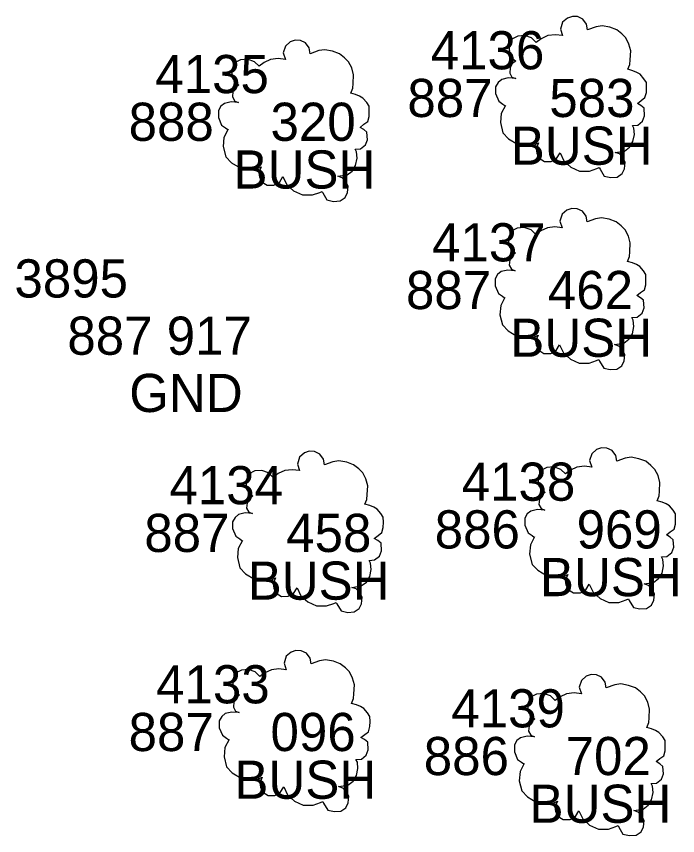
# Model space of a CAD drawing. Extents: x 2388430 to 2417872, y 1977865 to 2044361.
# Drawn here: x 2390037.07 to 2390054.39, y 2004368.93 to 2004390.39 of the extents above; entities that cross this region are included whole.
import ezdxf

# ---------------------------------------------------------------- set-up
doc = ezdxf.new("R2010")
doc.units = 0
for name, color, linetype in [('Topo_Point Descriptions', 7, 'Continuous'), ('Topo_Point Elevations', 7, 'Continuous'), ('Topo_Point Ground Shots', 7, 'Continuous'), ('Topo_Point Numbers', 7, 'Continuous'), ('Topo_Vegetation', 7, 'Continuous')]:
    doc.layers.add(name, color=color, linetype=linetype)

msp = doc.modelspace()

# ---------------------------------------------------------------- linework, layer by layer
at = {"layer": 'Topo_Point Ground Shots'}
msp.add_line((2390041.274, 2004382.027), (2390041.274, 2004382.027), dxfattribs=at)
at = {"layer": 'Topo_Vegetation'}
for points in [[(2390049.876, 2004388.06), (2390049.765, 2004387.847), (2390049.745, 2004387.608), (2390049.811, 2004387.339), (2390049.958, 2004387.183), (2390050.191, 2004387.046), (2390050.409, 2004387.006), (2390050.612, 2004387.01), (2390050.743, 2004387.075), (2390050.678, 2004386.924), (2390050.697, 2004386.806), (2390050.763, 2004386.675), (2390050.897, 2004386.59), (2390051.075, 2004386.593), (2390051.216, 2004386.668), (2390051.307, 2004386.819), (2390051.409, 2004386.606), (2390051.589, 2004386.445), (2390051.819, 2004386.341), (2390052.081, 2004386.341), (2390052.272, 2004386.406), (2390052.334, 2004386.432), (2390052.354, 2004386.393), (2390052.462, 2004386.209), (2390052.636, 2004386.17), (2390052.806, 2004386.183), (2390052.937, 2004386.272), (2390052.997, 2004386.4), (2390053.016, 2004386.57), (2390052.944, 2004386.701), (2390052.859, 2004386.787), (2390052.747, 2004386.826), (2390052.99, 2004386.865), (2390053.124, 2004386.964), (2390053.213, 2004387.111), (2390053.252, 2004387.299), (2390053.236, 2004387.466), (2390053.2, 2004387.535), (2390053.341, 2004387.545), (2390053.469, 2004387.647), (2390053.521, 2004387.785), (2390053.508, 2004387.985), (2390053.426, 2004388.054), (2390053.331, 2004388.109), (2390053.429, 2004388.188), (2390053.531, 2004388.263), (2390053.567, 2004388.395), (2390053.57, 2004388.532), (2390053.567, 2004388.664), (2390053.505, 2004388.759), (2390053.406, 2004388.874), (2390053.318, 2004388.926), (2390053.213, 2004388.969), (2390053.085, 2004389.005), (2390053.138, 2004389.133), (2390053.147, 2004389.257), (2390053.16, 2004389.487), (2390053.111, 2004389.667), (2390053.029, 2004389.828), (2390052.924, 2004389.933), (2390052.79, 2004390.038), (2390052.609, 2004390.107), (2390052.406, 2004390.143), (2390052.249, 2004390.12), (2390052.026, 2004390.038), (2390051.999, 2004390.189), (2390051.904, 2004390.32), (2390051.767, 2004390.385), (2390051.629, 2004390.392), (2390051.501, 2004390.349), (2390051.373, 2004390.238), (2390051.317, 2004390.058), (2390051.373, 2004389.887), (2390051.183, 2004389.91), (2390050.986, 2004389.887), (2390050.815, 2004389.808), (2390050.684, 2004389.71), (2390050.56, 2004389.828), (2390050.383, 2004389.894), (2390050.198, 2004389.877), (2390050.04, 2004389.795), (2390049.962, 2004389.602), (2390049.988, 2004389.398), (2390050.054, 2004389.297), (2390050.152, 2004389.218), (2390050.054, 2004389.156), (2390050.001, 2004389.044), (2390049.988, 2004388.906), (2390050.047, 2004388.798), (2390050.145, 2004388.762), (2390049.949, 2004388.778), (2390049.778, 2004388.736), (2390049.683, 2004388.66), (2390049.617, 2004388.549), (2390049.617, 2004388.368), (2390049.703, 2004388.168), (2390049.808, 2004388.096), (2390049.863, 2004388.054)], [(2390042.614, 2004387.436), (2390042.503, 2004387.223), (2390042.483, 2004386.984), (2390042.549, 2004386.715), (2390042.696, 2004386.559), (2390042.929, 2004386.422), (2390043.147, 2004386.382), (2390043.35, 2004386.386), (2390043.481, 2004386.451), (2390043.416, 2004386.3), (2390043.435, 2004386.182), (2390043.501, 2004386.051), (2390043.635, 2004385.966), (2390043.813, 2004385.969), (2390043.954, 2004386.044), (2390044.045, 2004386.195), (2390044.147, 2004385.982), (2390044.327, 2004385.821), (2390044.557, 2004385.717), (2390044.819, 2004385.717), (2390045.01, 2004385.782), (2390045.072, 2004385.808), (2390045.092, 2004385.769), (2390045.2, 2004385.585), (2390045.374, 2004385.546), (2390045.544, 2004385.559), (2390045.675, 2004385.648), (2390045.735, 2004385.776), (2390045.754, 2004385.946), (2390045.682, 2004386.077), (2390045.597, 2004386.163), (2390045.485, 2004386.202), (2390045.728, 2004386.241), (2390045.862, 2004386.34), (2390045.951, 2004386.487), (2390045.99, 2004386.675), (2390045.974, 2004386.842), (2390045.938, 2004386.911), (2390046.079, 2004386.921), (2390046.207, 2004387.023), (2390046.259, 2004387.161), (2390046.246, 2004387.361), (2390046.164, 2004387.43), (2390046.069, 2004387.485), (2390046.167, 2004387.564), (2390046.269, 2004387.639), (2390046.305, 2004387.771), (2390046.308, 2004387.908), (2390046.305, 2004388.04), (2390046.243, 2004388.135), (2390046.144, 2004388.25), (2390046.056, 2004388.302), (2390045.951, 2004388.345), (2390045.823, 2004388.381), (2390045.876, 2004388.509), (2390045.885, 2004388.633), (2390045.898, 2004388.863), (2390045.849, 2004389.043), (2390045.767, 2004389.204), (2390045.662, 2004389.309), (2390045.528, 2004389.414), (2390045.347, 2004389.483), (2390045.144, 2004389.519), (2390044.987, 2004389.496), (2390044.764, 2004389.414), (2390044.737, 2004389.565), (2390044.642, 2004389.696), (2390044.505, 2004389.761), (2390044.367, 2004389.768), (2390044.239, 2004389.725), (2390044.111, 2004389.614), (2390044.055, 2004389.434), (2390044.111, 2004389.263), (2390043.921, 2004389.286), (2390043.724, 2004389.263), (2390043.553, 2004389.184), (2390043.422, 2004389.086), (2390043.298, 2004389.204), (2390043.121, 2004389.27), (2390042.936, 2004389.253), (2390042.778, 2004389.171), (2390042.7, 2004388.978), (2390042.726, 2004388.774), (2390042.792, 2004388.673), (2390042.89, 2004388.594), (2390042.792, 2004388.532), (2390042.739, 2004388.42), (2390042.726, 2004388.282), (2390042.785, 2004388.174), (2390042.883, 2004388.138), (2390042.687, 2004388.154), (2390042.516, 2004388.112), (2390042.421, 2004388.036), (2390042.355, 2004387.925), (2390042.355, 2004387.744), (2390042.441, 2004387.544), (2390042.546, 2004387.472), (2390042.601, 2004387.43)], [(2390049.863, 2004383.028), (2390049.752, 2004382.815), (2390049.732, 2004382.576), (2390049.798, 2004382.307), (2390049.945, 2004382.151), (2390050.178, 2004382.014), (2390050.396, 2004381.974), (2390050.599, 2004381.978), (2390050.73, 2004382.043), (2390050.665, 2004381.892), (2390050.684, 2004381.774), (2390050.75, 2004381.643), (2390050.884, 2004381.558), (2390051.062, 2004381.561), (2390051.203, 2004381.636), (2390051.294, 2004381.787), (2390051.396, 2004381.574), (2390051.576, 2004381.413), (2390051.806, 2004381.309), (2390052.068, 2004381.309), (2390052.259, 2004381.374), (2390052.321, 2004381.4), (2390052.341, 2004381.361), (2390052.449, 2004381.177), (2390052.623, 2004381.138), (2390052.793, 2004381.151), (2390052.924, 2004381.24), (2390052.984, 2004381.368), (2390053.003, 2004381.538), (2390052.931, 2004381.669), (2390052.846, 2004381.755), (2390052.734, 2004381.794), (2390052.977, 2004381.833), (2390053.111, 2004381.932), (2390053.2, 2004382.079), (2390053.239, 2004382.267), (2390053.223, 2004382.434), (2390053.187, 2004382.503), (2390053.328, 2004382.513), (2390053.456, 2004382.615), (2390053.508, 2004382.753), (2390053.495, 2004382.953), (2390053.413, 2004383.022), (2390053.318, 2004383.077), (2390053.416, 2004383.156), (2390053.518, 2004383.231), (2390053.554, 2004383.363), (2390053.557, 2004383.5), (2390053.554, 2004383.632), (2390053.492, 2004383.727), (2390053.393, 2004383.842), (2390053.305, 2004383.894), (2390053.2, 2004383.937), (2390053.072, 2004383.973), (2390053.125, 2004384.101), (2390053.134, 2004384.225), (2390053.147, 2004384.455), (2390053.098, 2004384.635), (2390053.016, 2004384.796), (2390052.911, 2004384.901), (2390052.777, 2004385.006), (2390052.596, 2004385.075), (2390052.393, 2004385.111), (2390052.236, 2004385.088), (2390052.013, 2004385.006), (2390051.986, 2004385.157), (2390051.891, 2004385.288), (2390051.754, 2004385.353), (2390051.616, 2004385.36), (2390051.488, 2004385.317), (2390051.36, 2004385.206), (2390051.304, 2004385.026), (2390051.36, 2004384.855), (2390051.17, 2004384.878), (2390050.973, 2004384.855), (2390050.802, 2004384.776), (2390050.671, 2004384.678), (2390050.547, 2004384.796), (2390050.37, 2004384.862), (2390050.185, 2004384.845), (2390050.027, 2004384.763), (2390049.949, 2004384.57), (2390049.975, 2004384.366), (2390050.041, 2004384.265), (2390050.139, 2004384.186), (2390050.041, 2004384.124), (2390049.988, 2004384.012), (2390049.975, 2004383.874), (2390050.034, 2004383.766), (2390050.132, 2004383.73), (2390049.936, 2004383.746), (2390049.765, 2004383.704), (2390049.67, 2004383.628), (2390049.604, 2004383.517), (2390049.604, 2004383.336), (2390049.69, 2004383.136), (2390049.795, 2004383.064), (2390049.85, 2004383.022)], [(2390042.985, 2004376.665), (2390042.874, 2004376.452), (2390042.854, 2004376.213), (2390042.92, 2004375.944), (2390043.067, 2004375.788), (2390043.3, 2004375.651), (2390043.518, 2004375.611), (2390043.721, 2004375.615), (2390043.852, 2004375.68), (2390043.787, 2004375.529), (2390043.806, 2004375.411), (2390043.872, 2004375.28), (2390044.006, 2004375.195), (2390044.184, 2004375.198), (2390044.325, 2004375.273), (2390044.416, 2004375.424), (2390044.518, 2004375.211), (2390044.698, 2004375.05), (2390044.928, 2004374.946), (2390045.19, 2004374.946), (2390045.381, 2004375.011), (2390045.443, 2004375.037), (2390045.463, 2004374.998), (2390045.571, 2004374.814), (2390045.745, 2004374.775), (2390045.915, 2004374.788), (2390046.046, 2004374.877), (2390046.106, 2004375.005), (2390046.125, 2004375.175), (2390046.053, 2004375.306), (2390045.968, 2004375.392), (2390045.856, 2004375.431), (2390046.099, 2004375.47), (2390046.233, 2004375.569), (2390046.322, 2004375.716), (2390046.361, 2004375.904), (2390046.345, 2004376.071), (2390046.309, 2004376.14), (2390046.45, 2004376.15), (2390046.578, 2004376.252), (2390046.63, 2004376.39), (2390046.617, 2004376.59), (2390046.535, 2004376.659), (2390046.44, 2004376.714), (2390046.538, 2004376.793), (2390046.64, 2004376.868), (2390046.676, 2004377), (2390046.679, 2004377.137), (2390046.676, 2004377.269), (2390046.614, 2004377.364), (2390046.515, 2004377.479), (2390046.427, 2004377.531), (2390046.322, 2004377.574), (2390046.194, 2004377.61), (2390046.247, 2004377.738), (2390046.256, 2004377.862), (2390046.269, 2004378.092), (2390046.22, 2004378.272), (2390046.138, 2004378.433), (2390046.033, 2004378.538), (2390045.899, 2004378.643), (2390045.718, 2004378.712), (2390045.515, 2004378.748), (2390045.358, 2004378.725), (2390045.135, 2004378.643), (2390045.108, 2004378.794), (2390045.013, 2004378.925), (2390044.876, 2004378.99), (2390044.738, 2004378.997), (2390044.61, 2004378.954), (2390044.482, 2004378.843), (2390044.426, 2004378.663), (2390044.482, 2004378.492), (2390044.292, 2004378.515), (2390044.095, 2004378.492), (2390043.924, 2004378.413), (2390043.793, 2004378.315), (2390043.669, 2004378.433), (2390043.492, 2004378.499), (2390043.307, 2004378.482), (2390043.149, 2004378.4), (2390043.071, 2004378.207), (2390043.097, 2004378.003), (2390043.163, 2004377.902), (2390043.261, 2004377.823), (2390043.163, 2004377.761), (2390043.11, 2004377.649), (2390043.097, 2004377.511), (2390043.156, 2004377.403), (2390043.254, 2004377.367), (2390043.058, 2004377.383), (2390042.887, 2004377.341), (2390042.792, 2004377.265), (2390042.726, 2004377.154), (2390042.726, 2004376.973), (2390042.812, 2004376.773), (2390042.917, 2004376.701), (2390042.972, 2004376.659)], [(2390050.64, 2004376.757), (2390050.529, 2004376.544), (2390050.509, 2004376.305), (2390050.575, 2004376.036), (2390050.722, 2004375.88), (2390050.955, 2004375.743), (2390051.173, 2004375.703), (2390051.376, 2004375.707), (2390051.507, 2004375.772), (2390051.442, 2004375.621), (2390051.461, 2004375.503), (2390051.527, 2004375.372), (2390051.661, 2004375.287), (2390051.839, 2004375.29), (2390051.98, 2004375.365), (2390052.071, 2004375.516), (2390052.173, 2004375.303), (2390052.353, 2004375.142), (2390052.583, 2004375.038), (2390052.845, 2004375.038), (2390053.036, 2004375.103), (2390053.098, 2004375.129), (2390053.118, 2004375.09), (2390053.226, 2004374.906), (2390053.4, 2004374.867), (2390053.57, 2004374.88), (2390053.701, 2004374.969), (2390053.761, 2004375.097), (2390053.78, 2004375.267), (2390053.708, 2004375.398), (2390053.623, 2004375.484), (2390053.511, 2004375.523), (2390053.754, 2004375.562), (2390053.888, 2004375.661), (2390053.977, 2004375.808), (2390054.016, 2004375.996), (2390054, 2004376.163), (2390053.964, 2004376.232), (2390054.105, 2004376.242), (2390054.233, 2004376.344), (2390054.285, 2004376.482), (2390054.272, 2004376.682), (2390054.19, 2004376.751), (2390054.095, 2004376.806), (2390054.193, 2004376.885), (2390054.295, 2004376.96), (2390054.331, 2004377.092), (2390054.334, 2004377.229), (2390054.331, 2004377.361), (2390054.269, 2004377.456), (2390054.17, 2004377.571), (2390054.082, 2004377.623), (2390053.977, 2004377.666), (2390053.849, 2004377.702), (2390053.902, 2004377.83), (2390053.911, 2004377.954), (2390053.924, 2004378.184), (2390053.875, 2004378.364), (2390053.793, 2004378.525), (2390053.688, 2004378.63), (2390053.554, 2004378.735), (2390053.373, 2004378.804), (2390053.17, 2004378.84), (2390053.013, 2004378.817), (2390052.79, 2004378.735), (2390052.763, 2004378.886), (2390052.668, 2004379.017), (2390052.531, 2004379.082), (2390052.393, 2004379.089), (2390052.265, 2004379.046), (2390052.137, 2004378.935), (2390052.081, 2004378.755), (2390052.137, 2004378.584), (2390051.947, 2004378.607), (2390051.75, 2004378.584), (2390051.579, 2004378.505), (2390051.448, 2004378.407), (2390051.324, 2004378.525), (2390051.147, 2004378.591), (2390050.962, 2004378.574), (2390050.804, 2004378.492), (2390050.726, 2004378.299), (2390050.752, 2004378.095), (2390050.818, 2004377.994), (2390050.916, 2004377.915), (2390050.818, 2004377.853), (2390050.765, 2004377.741), (2390050.752, 2004377.603), (2390050.811, 2004377.495), (2390050.909, 2004377.459), (2390050.713, 2004377.475), (2390050.542, 2004377.433), (2390050.447, 2004377.357), (2390050.381, 2004377.246), (2390050.381, 2004377.065), (2390050.467, 2004376.865), (2390050.572, 2004376.793), (2390050.627, 2004376.751)], [(2390042.636, 2004371.449), (2390042.525, 2004371.236), (2390042.505, 2004370.997), (2390042.571, 2004370.728), (2390042.718, 2004370.572), (2390042.951, 2004370.435), (2390043.169, 2004370.395), (2390043.372, 2004370.399), (2390043.503, 2004370.464), (2390043.438, 2004370.313), (2390043.457, 2004370.195), (2390043.523, 2004370.064), (2390043.657, 2004369.979), (2390043.835, 2004369.982), (2390043.976, 2004370.057), (2390044.067, 2004370.208), (2390044.169, 2004369.995), (2390044.349, 2004369.834), (2390044.579, 2004369.73), (2390044.841, 2004369.73), (2390045.032, 2004369.795), (2390045.094, 2004369.821), (2390045.114, 2004369.782), (2390045.222, 2004369.598), (2390045.396, 2004369.559), (2390045.566, 2004369.572), (2390045.697, 2004369.661), (2390045.757, 2004369.789), (2390045.776, 2004369.959), (2390045.704, 2004370.09), (2390045.619, 2004370.176), (2390045.507, 2004370.215), (2390045.75, 2004370.254), (2390045.884, 2004370.353), (2390045.973, 2004370.5), (2390046.012, 2004370.688), (2390045.996, 2004370.855), (2390045.96, 2004370.924), (2390046.101, 2004370.934), (2390046.229, 2004371.036), (2390046.281, 2004371.174), (2390046.268, 2004371.374), (2390046.186, 2004371.443), (2390046.091, 2004371.498), (2390046.189, 2004371.577), (2390046.291, 2004371.652), (2390046.327, 2004371.784), (2390046.33, 2004371.921), (2390046.327, 2004372.053), (2390046.265, 2004372.148), (2390046.166, 2004372.263), (2390046.078, 2004372.315), (2390045.973, 2004372.358), (2390045.845, 2004372.394), (2390045.898, 2004372.522), (2390045.907, 2004372.646), (2390045.92, 2004372.876), (2390045.871, 2004373.056), (2390045.789, 2004373.217), (2390045.684, 2004373.322), (2390045.55, 2004373.427), (2390045.369, 2004373.496), (2390045.166, 2004373.532), (2390045.009, 2004373.509), (2390044.786, 2004373.427), (2390044.759, 2004373.578), (2390044.664, 2004373.709), (2390044.527, 2004373.774), (2390044.389, 2004373.781), (2390044.261, 2004373.738), (2390044.133, 2004373.627), (2390044.077, 2004373.447), (2390044.133, 2004373.276), (2390043.943, 2004373.299), (2390043.746, 2004373.276), (2390043.575, 2004373.197), (2390043.444, 2004373.099), (2390043.32, 2004373.217), (2390043.143, 2004373.283), (2390042.958, 2004373.266), (2390042.8, 2004373.184), (2390042.722, 2004372.991), (2390042.748, 2004372.787), (2390042.814, 2004372.686), (2390042.912, 2004372.607), (2390042.814, 2004372.545), (2390042.761, 2004372.433), (2390042.748, 2004372.295), (2390042.807, 2004372.187), (2390042.905, 2004372.151), (2390042.709, 2004372.167), (2390042.538, 2004372.125), (2390042.443, 2004372.049), (2390042.377, 2004371.938), (2390042.377, 2004371.757), (2390042.463, 2004371.557), (2390042.568, 2004371.485), (2390042.623, 2004371.443)], [(2390050.368, 2004370.819), (2390050.257, 2004370.606), (2390050.237, 2004370.367), (2390050.303, 2004370.098), (2390050.45, 2004369.942), (2390050.683, 2004369.805), (2390050.901, 2004369.765), (2390051.104, 2004369.769), (2390051.235, 2004369.834), (2390051.17, 2004369.683), (2390051.189, 2004369.565), (2390051.255, 2004369.434), (2390051.389, 2004369.349), (2390051.567, 2004369.352), (2390051.708, 2004369.427), (2390051.799, 2004369.578), (2390051.901, 2004369.365), (2390052.081, 2004369.204), (2390052.311, 2004369.1), (2390052.573, 2004369.1), (2390052.764, 2004369.165), (2390052.826, 2004369.191), (2390052.846, 2004369.152), (2390052.954, 2004368.968), (2390053.128, 2004368.929), (2390053.298, 2004368.942), (2390053.429, 2004369.031), (2390053.489, 2004369.159), (2390053.508, 2004369.329), (2390053.436, 2004369.46), (2390053.351, 2004369.546), (2390053.239, 2004369.585), (2390053.482, 2004369.624), (2390053.616, 2004369.723), (2390053.705, 2004369.87), (2390053.744, 2004370.058), (2390053.728, 2004370.225), (2390053.692, 2004370.294), (2390053.833, 2004370.304), (2390053.961, 2004370.406), (2390054.013, 2004370.544), (2390054, 2004370.744), (2390053.918, 2004370.813), (2390053.823, 2004370.868), (2390053.921, 2004370.947), (2390054.023, 2004371.022), (2390054.059, 2004371.154), (2390054.062, 2004371.291), (2390054.059, 2004371.423), (2390053.997, 2004371.518), (2390053.898, 2004371.633), (2390053.81, 2004371.685), (2390053.705, 2004371.728), (2390053.577, 2004371.764), (2390053.63, 2004371.892), (2390053.639, 2004372.016), (2390053.652, 2004372.246), (2390053.603, 2004372.426), (2390053.521, 2004372.587), (2390053.416, 2004372.692), (2390053.282, 2004372.797), (2390053.101, 2004372.866), (2390052.898, 2004372.902), (2390052.741, 2004372.879), (2390052.518, 2004372.797), (2390052.491, 2004372.948), (2390052.396, 2004373.079), (2390052.259, 2004373.144), (2390052.121, 2004373.151), (2390051.993, 2004373.108), (2390051.865, 2004372.997), (2390051.809, 2004372.817), (2390051.865, 2004372.646), (2390051.675, 2004372.669), (2390051.478, 2004372.646), (2390051.307, 2004372.567), (2390051.176, 2004372.469), (2390051.052, 2004372.587), (2390050.875, 2004372.653), (2390050.69, 2004372.636), (2390050.532, 2004372.554), (2390050.454, 2004372.361), (2390050.48, 2004372.157), (2390050.546, 2004372.056), (2390050.644, 2004371.977), (2390050.546, 2004371.915), (2390050.493, 2004371.803), (2390050.48, 2004371.665), (2390050.539, 2004371.557), (2390050.637, 2004371.521), (2390050.441, 2004371.537), (2390050.27, 2004371.495), (2390050.175, 2004371.419), (2390050.109, 2004371.308), (2390050.109, 2004371.127), (2390050.195, 2004370.927), (2390050.3, 2004370.855), (2390050.355, 2004370.813)]]:
    msp.add_lwpolyline(points, dxfattribs=at)

# ---------------------------------------------------------------- texts
at = {"layer": 'Topo_Point Descriptions'}
for s, p in [('BUSH', (2390050.015, 2004386.505)), ('BUSH', (2390042.753, 2004385.881)), ('BUSH', (2390050.002, 2004381.473)), ('GND', (2390040.022, 2004380.027)), ('BUSH', (2390050.779, 2004375.202)), ('BUSH', (2390043.124, 2004375.11)), ('BUSH', (2390042.775, 2004369.894)), ('BUSH', (2390050.507, 2004369.264))]:
    msp.add_text(s, height=1, dxfattribs=at).set_placement(p)
at = {"layer": 'Topo_Point Elevations'}
for s, p in [('887    583', (2390047.307, 2004387.755)), ('888    320', (2390040.005, 2004387.131)), ('887    462', (2390047.27, 2004382.723)), ('887 917', (2390038.4, 2004381.527)), ('886    969', (2390048.023, 2004376.452)), ('887    458', (2390040.416, 2004376.36)), ('887    096', (2390040.004, 2004371.144)), ('886    702', (2390047.736, 2004370.514))]:
    msp.add_text(s, height=1, dxfattribs=at).set_placement(p)
at = {"layer": 'Topo_Point Numbers'}
for s, p in [('4136', (2390047.919, 2004389.005)), ('4135', (2390040.704, 2004388.381)), ('4137', (2390047.953, 2004383.973)), ('3895', (2390037.014, 2004383.027)), ('4138', (2390048.73, 2004377.702)), ('4134', (2390041.075, 2004377.61)), ('4133', (2390040.726, 2004372.394)), ('4139', (2390048.458, 2004371.764))]:
    msp.add_text(s, height=1, dxfattribs=at).set_placement(p)

doc.saveas('drawing.dxf')
